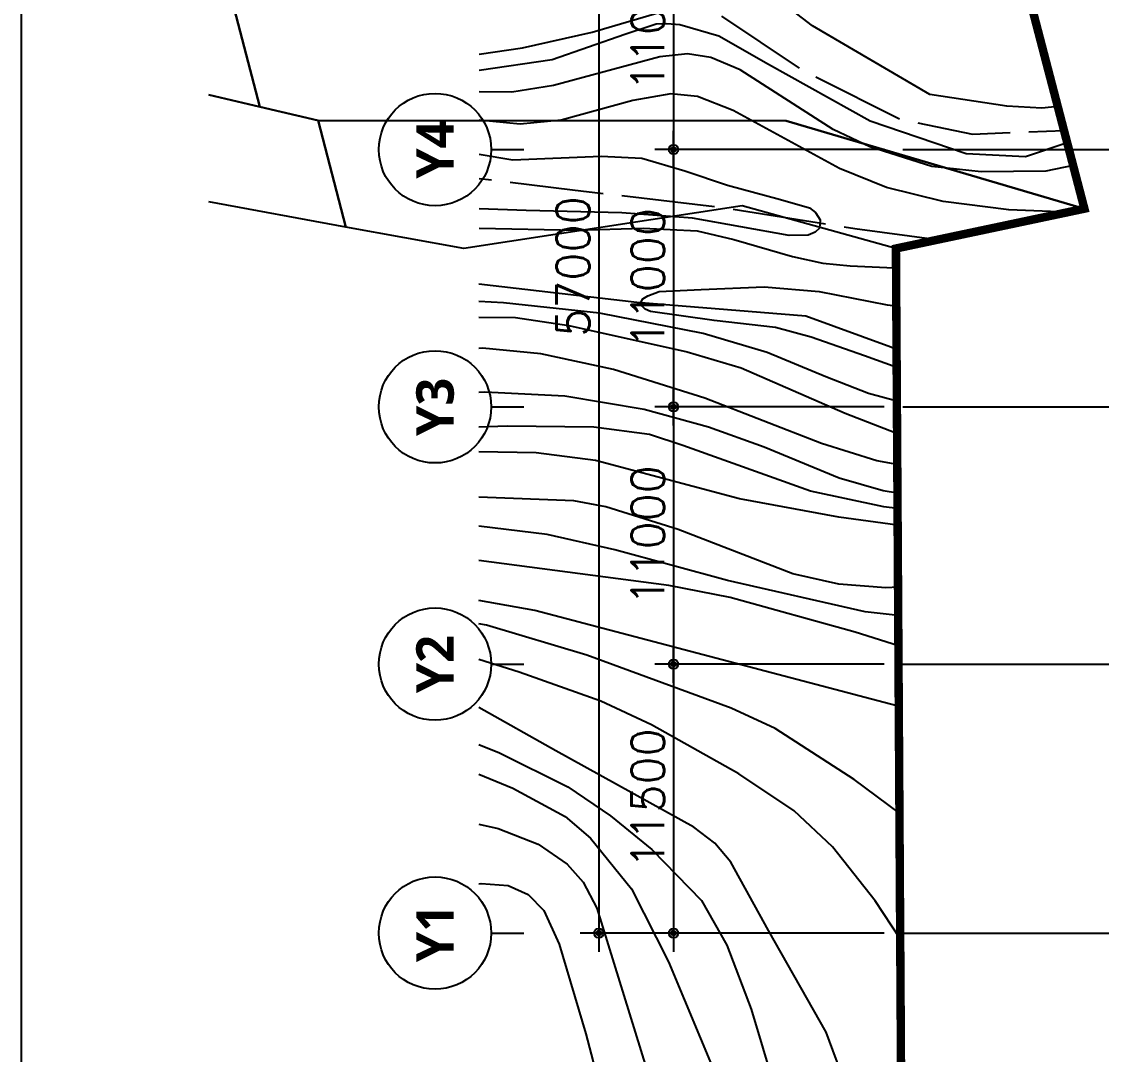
# Model space of a CAD drawing. Header units: millimetres. Extents: x 0 to 190005487, y 0 to 455456909.
# Drawn here: x 0 to 46158, y 64298 to 108462 of the extents above; entities that cross this region are included whole.
import ezdxf
from ezdxf.enums import TextEntityAlignment as Align
from ezdxf.xclip import XClip

# ---------------------------------------------------------------- set-up
doc = ezdxf.new("R2010")
doc.units = ezdxf.units.MM
doc.header["$LTSCALE"] = 800
doc.header["$MEASUREMENT"] = 0
doc.header["$XCLIPFRAME"] = 0
doc.header["$PDSIZE"] = -10
for name, pattern in [('AD0023', [6, 5, -1]), ('CEN', [62, 60, -1, 0, -1]), ('PHANTOM2', [31.75, 15.875, -3.175, 3.175, -3.175, 3.175, -3.175])]:
    doc.linetypes.add(name, pattern=pattern)
doc.layers.get('0').update_dxf_attribs({"linetype": 'CONTINUOUS'})
doc.layers.get('Defpoints').update_dxf_attribs({"color": 153, "linetype": 'CONTINUOUS'})
for name, color, linetype in [('1-지적선', 3, 'CONTINUOUS'), ('AD0023', 1, 'AD0023'), ('BA003', 5, 'CONTINUOUS'), ('CAA002', 30, 'CONTINUOUS'), ('CEN', 1, 'CEN'), ('DA001', 3, 'CONTINUOUS'), ('rndur', 1, 'CONTINUOUS'), ('X-SEC-종$0$A-ST-AXIS-BUB', 7, 'CONTINUOUS')]:
    doc.layers.add(name, color=color, linetype=linetype)
doc.styles.add('SH_대대리576', font='NanumGothicBold.ttf')
doc.styles.get("Standard").update_dxf_attribs({"font": 'SIMPLEX.shx'})
doc.dimstyles.new('SHP 600', dxfattribs={"dimscale": 400, "dimtxt": 3.5, "dimasz": 1, "dimexe": 2, "dimexo": 2, "dimgap": 1, "dimtad": 1, "dimdec": 0, "dimzin": 0, "dimdsep": 46, "dimtxsty": 'Standard', "dimblk": 'DIMDOT', "dimcen": 0.09, "dimclrt": 3, "dimadec": 0, "dimazin": 1, "dimtfac": 1, "dimtdec": 0, "dimtix": 1, "dimtmove": 2, "dimatfit": 0, "dimldrblk": 'DIMDOT', "dimfxl": 1, "dimtfillclr": 3, "dimtolj": 1, "dimtzin": 0, "dimarcsym": 0})

# ---------------------------------------------------------------- blocks, each defined once
blk = doc.blocks.new('현황측량 지적')
at = {"layer": '1-지적선', "color": 8}
for points in [[(-83516, -58385, 0), (-96261, -54624, 0), (-116266, -54617, 0), (-118755, -54032, 0), (-124754, -31076, 0), (-132747, -125, 0)], [(-124754, -31076, 0), (-118755, -54032, 0), (-124089, -52778, 0)], [(-124089, -52778, 0), (-118755, -54032, 0), (-116266, -54617, 0), (-115078, -59168, 0), (-122790, -57756, 0)], [(-91570, -60089, 0), (-98136, -58262, 0), (-110036, -60090, 0), (-115078, -59168, 0), (-116266, -54617, 0), (-96261, -54624, 0), (-83516, -58385, 0)]]:
    blk.add_polyline3d(points, dxfattribs=at)
at = {"layer": 'AD0023', "color": 8, "flags": 128}
for points in [[(-103397, -48231), (-99948, -49523), (-95566, -52465), (-91397, -54551), (-88303, -55190), (-84385, -55041)], [(-89827, -59718), (-93329, -59244), (-99040, -58331), (-105390, -57590), (-109392, -57101)]]:
    blk.add_lwpolyline(points, dxfattribs=at)
at = {"layer": 'BA003', "color": 8, "flags": 128}
for points in [[(-109391, -52456), (-106268, -52000), (-103158, -50916), (-101818, -50476), (-101364, -50461), (-100801, -50512), (-99146, -50992), (-97012, -52200), (-92677, -54630), (-88564, -56019), (-86036, -56146), (-84250, -55556)], [(-91543, -64410), (-91784, -64300), (-95416, -62974), (-102651, -62400), (-109393, -61606)]]:
    blk.add_lwpolyline(points, dxfattribs=at)
at = {"layer": 'CAA002', "color": 8, "flags": 128}
for points, elevation in [([(-109391, -51775), (-107539, -51508), (-104550, -50831), (-101405, -49913), (-100967, -49703), (-100643, -49462), (-100453, -49160), (-100419, -48752), (-100524, -48393), (-100780, -47970), (-102128, -46431), (-104408, -43925), (-105718, -42003), (-109388, -35223)], 92000), ([(-83995, -56534), (-85164, -56777), (-87931, -56805), (-90032, -56585), (-92690, -55734), (-94254, -54992), (-98224, -52443), (-99489, -51918), (-100483, -51764), (-101661, -51886), (-106214, -53116), (-107985, -53398), (-109391, -53392)], 92000), ([(-84201, -58529), (-84245, -58534), (-86738, -58432), (-89550, -58076), (-91975, -57476), (-93980, -56668), (-98521, -54192), (-100056, -53589), (-101189, -53475), (-102810, -53764), (-105879, -54598), (-107634, -54763), (-109391, -54596)], 93000), ([(-109392, -56056), (-107947, -56297), (-104167, -56144), (-102435, -56226), (-100593, -56759), (-98774, -57380), (-96505, -57985), (-95270, -58347), (-95005, -58553), (-94808, -58860), (-94832, -59215), (-95019, -59391), (-95325, -59513), (-96132, -59525), (-100261, -58793), (-103288, -58567), (-107375, -58466), (-109392, -58396)], 94000), ([(-109392, -59223), (-105214, -59298), (-102379, -59212), (-100070, -59336), (-98498, -59700), (-95986, -60422), (-94700, -60713), (-93533, -60830), (-91645, -60911), (-91565, -60911)], 93000), ([(-91538, -65169), (-92908, -64671), (-95191, -63878), (-96711, -63468), (-99345, -63158), (-102062, -62787), (-102296, -62678), (-102420, -62548), (-102480, -62400), (-102388, -62243), (-102174, -62106), (-101692, -61928), (-99891, -61841), (-97197, -61722), (-94848, -61929), (-91945, -62496), (-91555, -62532)], 92000), ([(-91530, -66617), (-92740, -66290), (-94569, -65568), (-97080, -64531), (-99811, -63727), (-104244, -62850), (-108346, -62404), (-109393, -62356)], 93000), ([(-109393, -63027), (-107833, -63032), (-105551, -63378), (-100496, -64506), (-98182, -65182), (-93741, -67133), (-91575, -67974), (-91521, -67983)], 94000), ([(-91513, -69323), (-92387, -69166), (-94756, -68430), (-99732, -66486), (-103641, -65256), (-106747, -64597), (-109236, -64354), (-109393, -64358)], 95000), ([(-91505, -70545), (-92116, -70451), (-94001, -69902), (-97206, -68579), (-99575, -67725), (-102330, -66971), (-105720, -66405), (-109141, -66232), (-109394, -66237)], 96000), ([(-91501, -71208), (-92087, -71139), (-95221, -70457), (-100675, -68505), (-102100, -68046), (-104486, -67723), (-108189, -67682), (-109394, -67724)], 97000), ([(-91497, -71912), (-94015, -71573), (-98256, -70792), (-104417, -69153), (-106953, -68817), (-109394, -68779)], 98000), ([(-91480, -74561), (-92005, -74599), (-94016, -74434), (-95975, -73992), (-100875, -72105), (-103977, -71139), (-105339, -70874), (-109395, -70717)], 99000), ([(-91473, -75784), (-92891, -75620), (-98769, -74288), (-103592, -72970), (-106472, -72321), (-109395, -71961)], 100000), ([(-91465, -77079), (-93314, -76498), (-98657, -75004), (-101275, -74490), (-109395, -73431)], 101000), ([(-91449, -79668), (-91537, -79636), (-107005, -75561), (-109395, -75137)], 102000), ([(-91420, -84228), (-93350, -82791), (-96737, -80606), (-98613, -79739), (-104783, -77472), (-109070, -76199), (-109396, -76139)], 103000), ([(-91387, -89599), (-92462, -87975), (-94277, -85671), (-95915, -84130), (-98282, -82556), (-102024, -80459), (-104187, -79445), (-107679, -78199), (-109396, -77665)], 104000), ([(-91300, -103649), (-91739, -102972), (-92543, -101119), (-93121, -98875), (-93792, -95634), (-94555, -93603), (-97021, -89247), (-98630, -86326), (-99311, -85519), (-100212, -84833), (-106104, -81564), (-109396, -79716)], 105000), ([(-109397, -81295), (-108509, -81650), (-105597, -83111), (-103767, -84348), (-102004, -85784), (-99885, -87965), (-98793, -89873), (-97757, -92619), (-95304, -100809), (-94774, -102257), (-93515, -104548), (-91641, -106995), (-91277, -107389)], 106000), ([(-109397, -82567), (-107952, -83157), (-105714, -84368), (-104632, -85296), (-102874, -87462), (-101297, -90594), (-99238, -95502), (-96486, -102567), (-94377, -106425), (-91258, -110487)], 107000), ([(-109397, -84697), (-108570, -84892), (-106868, -85562), (-105619, -86415), (-104940, -87178), (-104356, -88291), (-102234, -95158), (-100062, -101951), (-98788, -105046), (-97251, -107696), (-96740, -108369), (-94150, -111132), (-91238, -113730)], 108000), ([(-109398, -87258), (-109295, -87240), (-108140, -87323), (-107287, -87705), (-106620, -88400), (-105963, -89835), (-104826, -93663), (-102414, -102862), (-101121, -106120), (-99209, -108996), (-96745, -111869), (-91221, -116507)], 109000)]:
    blk.add_lwpolyline(points, dxfattribs=dict(at, elevation=elevation))
at = {"layer": 'DA001', "color": 8, "flags": 128}
blk.add_lwpolyline([(-84651, -54020), (-85326, -54086), (-86833, -54002), (-90127, -53499), (-95136, -50562), (-99276, -47374), (-101657, -44695), (-104038, -41409), (-104247, -41267), (-109051, -33099), (-109387, -32568)], dxfattribs=at)
at = {"layer": 'rndur', "linetype": 'PHANTOM2', "ltscale": 2, "const_width": 360, "flags": 128}
blk.add_lwpolyline([(206883, -157310), (202971, -156085), (192523, -138055), (192037, -134393), (187653, -139214), (180694, -143462), (173737, -143509), (161354, -148904), (157725, -144242), (154816, -136784), (158050, -127241), (126239, -144923), (122996, -147375), (114777, -142533), (78067, -156212), (59378, -150969), (50990, -145420), (42961, -141949), (35259, -140747), (23792, -141142), (15855, -140119), (12425, -139716), (9303, -139321), (5202, -130219), (-3377, -125158), (-12855, -120922), (-25433, -113134), (-31110, -107172), (-33684, -104469), (-50296, -94166), (-54916, -87820), (-58556, -75838), (-58594, -63575), (-54697, -51462), (-52838, -43399), (-53310, -35411), (-56465, -30247), (-58199, -23603), (-65933, 6044), (-65550, 7455), (-83110, 7388), (-99556, 7405), (-100789, 7832), (-83513, -58384), (-91570, -60086), (-90952, -159807)], dxfattribs=at)
at = {"layer": 'rndur', "linetype": 'PHANTOM2', "ltscale": 2, "flags": 128}
blk.add_lwpolyline([(206883, -157310), (202971, -156085), (192523, -138055), (192037, -134393), (187653, -139214), (180694, -143462), (173737, -143509), (161354, -148904), (157725, -144242), (154816, -136784), (158050, -127241), (126239, -144923), (122996, -147375), (114777, -142533), (78067, -156212), (59378, -150969), (50990, -145420), (42961, -141949), (35259, -140747), (23792, -141142), (15855, -140119), (12425, -139716), (9303, -139321), (5202, -130219), (-3377, -125158), (-12855, -120922), (-25433, -113134), (-31110, -107172), (-33684, -104469), (-50296, -94166), (-54916, -87820), (-58556, -75838), (-58594, -63575), (-54697, -51462), (-52838, -43399), (-53310, -35411), (-56465, -30247), (-58199, -23603), (-65933, 6044), (-65550, 7455), (-83110, 7388), (-99556, 7405), (-100789, 7832), (-83513, -58384), (-91570, -60086), (-90952, -159807)], dxfattribs=at)
blk = doc.blocks.new('DIMDOT')
at = {"color": 0}
blk.add_line((-2, 0), (2, 0), dxfattribs=at)
for radius in [0.5, 0.25]:
    blk.add_circle((0, 0), radius, dxfattribs=at)
blk = doc.blocks.new('*D13')
at = {"color": 0, "lineweight": -2}
for p, q in [((36872, 126488), (23872, 126488)), ((24672, 126088), (24672, 69888)), ((36872, 69488), (23872, 69488))]:
    blk.add_line(p, q, dxfattribs=at)
at = {"layer": 'Defpoints', "color": 0}
for p in [(37672, 126488), (24672, 69488), (37672, 69488)]:
    blk.add_point(p, dxfattribs=at)
at = {"color": 0, "linetype": 'ByBlock', "lineweight": -2, "xscale": 400, "yscale": 400, "zscale": 400}
for p, rotation in [((24672, 126488), 90), ((24672, 69488), 270)]:
    blk.add_blockref('DIMDOT', p, dxfattribs=dict(at, rotation=rotation))
at = {"color": 3, "insert": (23571, 97988), "char_height": 1400, "attachment_point": 5, "rotation": 90}
blk.add_mtext('\\A1;57000', dxfattribs=at)
blk = doc.blocks.new('*D14')
at = {"color": 0, "lineweight": -2}
for p, q in [((36872, 80988), (27072, 80988)), ((27872, 80588), (27872, 69888)), ((36872, 69488), (27072, 69488))]:
    blk.add_line(p, q, dxfattribs=at)
at = {"layer": 'Defpoints', "color": 0}
for p in [(37672, 80988), (27872, 69488), (37672, 69488)]:
    blk.add_point(p, dxfattribs=at)
at = {"color": 0, "linetype": 'ByBlock', "lineweight": -2, "xscale": 400, "yscale": 400, "zscale": 400}
for p, rotation in [((27872, 80988), 90), ((27872, 69488), 270)]:
    blk.add_blockref('DIMDOT', p, dxfattribs=dict(at, rotation=rotation))
at = {"color": 3, "insert": (26771, 75238), "char_height": 1400, "attachment_point": 5, "rotation": 90}
blk.add_mtext('\\A1;11500', dxfattribs=at)
blk = doc.blocks.new('*D15')
at = {"color": 0, "lineweight": -2}
for p, q in [((36872, 91988), (27072, 91988)), ((27872, 91588), (27872, 81388)), ((36872, 80988), (27072, 80988))]:
    blk.add_line(p, q, dxfattribs=at)
at = {"layer": 'Defpoints', "color": 0}
for p in [(37672, 91988), (27872, 80988), (37672, 80988)]:
    blk.add_point(p, dxfattribs=at)
at = {"color": 0, "linetype": 'ByBlock', "lineweight": -2, "xscale": 400, "yscale": 400, "zscale": 400}
for p, rotation in [((27872, 91988), 90), ((27872, 80988), 270)]:
    blk.add_blockref('DIMDOT', p, dxfattribs=dict(at, rotation=rotation))
at = {"color": 3, "insert": (26771, 86488), "char_height": 1400, "attachment_point": 5, "rotation": 90}
blk.add_mtext('\\A1;11000', dxfattribs=at)
blk = doc.blocks.new('*D16')
at = {"color": 0, "lineweight": -2}
for p, q in [((36872, 102988), (27072, 102988)), ((27872, 102588), (27872, 92388)), ((36872, 91988), (27072, 91988))]:
    blk.add_line(p, q, dxfattribs=at)
at = {"layer": 'Defpoints', "color": 0}
for p in [(37672, 102988), (27872, 91988), (37672, 91988)]:
    blk.add_point(p, dxfattribs=at)
at = {"color": 0, "linetype": 'ByBlock', "lineweight": -2, "xscale": 400, "yscale": 400, "zscale": 400}
for p, rotation in [((27872, 102988), 90), ((27872, 91988), 270)]:
    blk.add_blockref('DIMDOT', p, dxfattribs=dict(at, rotation=rotation))
at = {"color": 3, "insert": (26771, 97488), "char_height": 1400, "attachment_point": 5, "rotation": 90}
blk.add_mtext('\\A1;11000', dxfattribs=at)
blk = doc.blocks.new('*D17')
at = {"color": 0, "lineweight": -2}
for p, q in [((36872, 113988), (27072, 113988)), ((27872, 113588), (27872, 103388)), ((36872, 102988), (27072, 102988))]:
    blk.add_line(p, q, dxfattribs=at)
at = {"layer": 'Defpoints', "color": 0}
for p in [(37672, 113988), (27872, 102988), (37672, 102988)]:
    blk.add_point(p, dxfattribs=at)
at = {"color": 0, "linetype": 'ByBlock', "lineweight": -2, "xscale": 400, "yscale": 400, "zscale": 400}
for p, rotation in [((27872, 113988), 90), ((27872, 102988), 270)]:
    blk.add_blockref('DIMDOT', p, dxfattribs=dict(at, rotation=rotation))
at = {"color": 3, "insert": (26771, 108488), "char_height": 1400, "attachment_point": 5, "rotation": 90}
blk.add_mtext('\\A1;11000', dxfattribs=at)
blk = doc.blocks.new('X-SEC-종$0$A-ST-AXIS-BUB-1')
at = {"layer": 'X-SEC-종$0$A-ST-AXIS-BUB'}
blk.add_line((0, 350), (0, 0), dxfattribs=at)
blk.add_circle((0, 950), 600, dxfattribs=at)

msp = doc.modelspace()

# ---------------------------------------------------------------- linework, layer by layer
at = {"layer": 'CEN'}
for p, q in [((37672.1, 102988.1), (211672.1, 102988.1)), ((37672.1, 91988.1), (211672.1, 91988.1)), ((37672.1, 80988.1), (211672.1, 80988.1)), ((37672.1, 69488.1), (211672.1, 69488.1))]:
    msp.add_line(p, q, dxfattribs=at)
at = {"layer": 'Defpoints'}
msp.add_lwpolyline([(0, 237600), (336000, 237600), (336000, 0), (0, 0)], close=True, dxfattribs=at)

# ---------------------------------------------------------------- block references
ref = msp.add_blockref('현황측량 지적', (128944.9, 158844.9))
XClip(ref).set_block_clipping_path([(-120941.079460036, -150848.0068536659), (162857.5363889819, 70751.9931463341)])
at = {"layer": 'X-SEC-종$0$A-ST-AXIS-BUB', "xscale": 4, "yscale": 4, "zscale": 4, "rotation": 90}
for p in [(21472.1, 102988.1), (21472.1, 91988.1), (21472.1, 80988.1), (21472.1, 69488.1)]:
    msp.add_blockref('X-SEC-종$0$A-ST-AXIS-BUB-1', p, dxfattribs=at)

# ---------------------------------------------------------------- texts
at = {"layer": 'X-SEC-종$0$A-ST-AXIS-BUB', "style": 'SH_대대리576'}
for s, p in [('Y4', (17672.1, 102988.1)), ('Y3', (17672.1, 91988.1)), ('Y2', (17672.1, 80988.1)), ('Y1', (17672.1, 69488.1))]:
    msp.add_text(s, height=1600, rotation=90, dxfattribs=at).set_placement(p, align=Align.MIDDLE_CENTER)

# ---------------------------------------------------------------- dimensions: what is measured, and where the dimension line sits
for base, p1, p2, picture, middle in [((24672.1, 69488.1), (37672.1, 126488.1), (37672.1, 69488.1), '*D13', (23571.2, 97988.1)), ((27872.1, 102988.1), (37672.1, 113988.1), (37672.1, 102988.1), '*D17', (26771.2, 108488.1)), ((27872.1, 91988.1), (37672.1, 102988.1), (37672.1, 91988.1), '*D16', (26771.2, 97488.1)), ((27872.1, 80988.1), (37672.1, 91988.1), (37672.1, 80988.1), '*D15', (26771.2, 86488.1)), ((27872.1, 69488.1), (37672.1, 80988.1), (37672.1, 69488.1), '*D14', (26771.2, 75238.1))]:
    dim = msp.add_linear_dim(base=base, p1=p1, p2=p2, angle=90, dimstyle='SHP 600')
    dim.commit()
    dim.dimension.update_dxf_attribs({"geometry": picture, "text_midpoint": middle})

doc.saveas('drawing.dxf')
